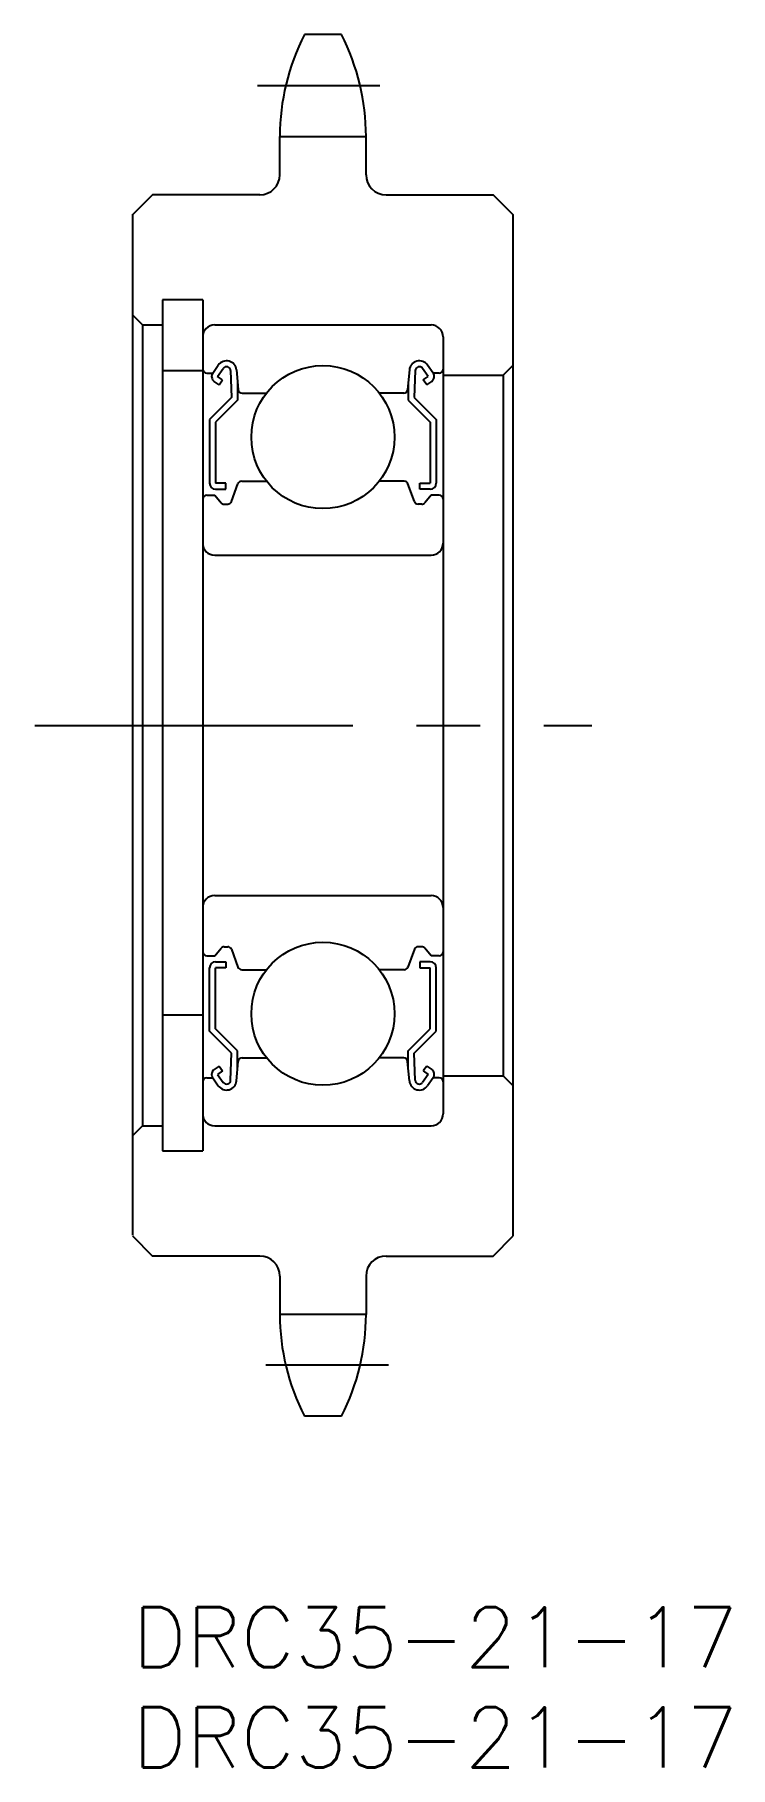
# Model space of a CAD drawing. Extents: x -4.9 to 29.8, y -8 to 78.5.
import ezdxf

# ---------------------------------------------------------------- set-up
doc = ezdxf.new("R2010")
doc.units = 0
doc.header["$LTSCALE"] = 0.5
doc.linetypes.add('CENTER', pattern=[50.8, 31.75, -6.35, 6.35, -6.35])
doc.layers.get('0').update_dxf_attribs({"linetype": 'CONTINUOUS'})
doc.layers.add('CENTER', color=1, linetype='CENTER')
doc.styles.get("Standard").update_dxf_attribs({"font": 'txt.shx', "height": 3, "bigfont": 'bigfont.shx'})

# ---------------------------------------------------------------- blocks, each defined once
blk = doc.blocks.new('*U3')
at = {"color": 7, "linetype": 'CONTINUOUS'}
blk.add_text('DRC35-21-17', height=3, dxfattribs=at).set_placement((0, -3))
blk = doc.blocks.new('*U4')
at = {"color": 7, "linetype": 'CONTINUOUS'}
blk.add_text('DRC35-21-17', height=3, dxfattribs=at).set_placement((0, -8))

msp = doc.modelspace()

# ---------------------------------------------------------------- linework, layer by layer
at = {"color": 7, "linetype": 'CONTINUOUS'}
for p, q in [((10.425, 78.538), (8.575, 78.538)), ((7.35, 73.453), (11.65, 73.453)), ((7.35, 71.538), (7.35, 73.453)), ((11.65, 71.538), (11.65, 73.453)), ((1, 70.538), (0, 69.538)), ((6.35, 70.538), (1, 70.538)), ((12.65, 70.538), (18, 70.538)), ((19, 69.538), (18, 70.538)), ((0, 69.567), (0, 18.576)), ((19, 18.552), (19, 69.551)), ((1.5, 65.288), (1.5, 22.788)), ((3.5, 65.288), (1.5, 65.288)), ((3.5, 65.288), (3.5, 22.788)), ((0, 64.538), (0.5, 64.038)), ((0.5, 64.038), (0.5, 24.038)), ((0.5, 64.038), (1.5, 64.038)), ((4.1, 64.038), (14.9, 64.038)), ((15.5, 63.438), (15.5, 24.638)), ((1.5, 61.767), (3.5, 61.767)), ((3.7, 61.638), (4, 61.638)), ((4, 61.638), (4.279, 62.035)), ((4.246, 61.466), (4.528, 61.868)), ((4.491, 61.293), (4.246, 61.466)), ((4.892, 61.761), (4.942, 60.412)), ((5.186, 61.792), (5.272, 60.82)), ((13.814, 61.792), (13.728, 60.82)), ((14.108, 61.761), (14.058, 60.412)), ((14.754, 61.466), (14.472, 61.868)), ((14.509, 61.293), (14.754, 61.466)), ((15, 61.638), (14.721, 62.035)), ((15.3, 61.638), (15, 61.638)), ((15.5, 61.538), (18.5, 61.538)), ((18.5, 61.538), (19, 62.038)), ((18.5, 61.538), (18.5, 26.538)), ((4.319, 61.048), (4.074, 61.22)), ((4.319, 61.048), (4.491, 61.293)), ((5.242, 61.159), (5.242, 60.288)), ((5.471, 60.638), (6.686, 60.638)), ((13.529, 60.638), (12.314, 60.638)), ((13.758, 61.159), (13.758, 60.288)), ((14.681, 61.048), (14.509, 61.293)), ((14.681, 61.048), (14.926, 61.22)), ((4.942, 60.412), (3.842, 59.312)), ((5.242, 60.288), (4.142, 59.188)), ((13.758, 60.288), (14.858, 59.188)), ((14.058, 60.412), (15.158, 59.312)), ((3.842, 59.312), (3.842, 56.138)), ((4.142, 59.188), (4.142, 56.138)), ((14.858, 59.188), (14.858, 56.138)), ((15.158, 59.312), (15.158, 56.138)), ((3.7, 55.538), (4.1, 55.538)), ((4.1, 55.538), (4.418, 55.16)), ((4.662, 56.138), (4.142, 56.138)), ((4.142, 55.838), (4.662, 55.838)), ((4.662, 55.838), (4.662, 56.138)), ((4.934, 55.22), (5.257, 56.107)), ((5.445, 56.238), (6.686, 56.238)), ((13.555, 56.238), (12.314, 56.238)), ((14.066, 55.22), (13.743, 56.107)), ((14.338, 56.138), (14.858, 56.138)), ((14.338, 55.838), (14.338, 56.138)), ((14.858, 55.838), (14.338, 55.838)), ((14.9, 55.538), (14.582, 55.16)), ((15.3, 55.538), (14.9, 55.538)), ((4.571, 55.088), (4.746, 55.088)), ((14.429, 55.088), (14.254, 55.088)), ((4.1, 52.538), (14.9, 52.538)), ((4.1, 35.538), (14.9, 35.538)), ((4.1, 32.538), (4.418, 32.917)), ((4.571, 32.988), (4.746, 32.988)), ((14.429, 32.988), (14.254, 32.988)), ((14.9, 32.538), (14.582, 32.917)), ((3.7, 32.538), (4.1, 32.538)), ((4.142, 32.238), (4.662, 32.238)), ((4.662, 32.238), (4.662, 31.938)), ((4.934, 32.857), (5.257, 31.97)), ((14.066, 32.857), (13.743, 31.97)), ((14.338, 32.238), (14.338, 31.938)), ((14.858, 32.238), (14.338, 32.238)), ((15.3, 32.538), (14.9, 32.538)), ((3.842, 28.764), (3.842, 31.938)), ((4.142, 28.888), (4.142, 31.938)), ((4.662, 31.938), (4.142, 31.938)), ((5.445, 31.838), (6.686, 31.838)), ((13.555, 31.838), (12.314, 31.838)), ((14.338, 31.938), (14.858, 31.938)), ((14.858, 28.888), (14.858, 31.938)), ((15.158, 28.764), (15.158, 31.938)), ((1.5, 29.588), (3.5, 29.588)), ((4.942, 27.664), (3.842, 28.764)), ((5.242, 27.788), (4.142, 28.888)), ((13.758, 27.788), (14.858, 28.888)), ((14.058, 27.664), (15.158, 28.764)), ((5.242, 26.917), (5.242, 27.788)), ((13.758, 26.917), (13.758, 27.788)), ((4.319, 27.028), (4.074, 26.856)), ((4.319, 27.028), (4.491, 26.783)), ((4.892, 26.315), (4.942, 27.664)), ((5.186, 26.284), (5.272, 27.256)), ((5.471, 27.438), (6.686, 27.438)), ((13.529, 27.438), (12.314, 27.438)), ((13.814, 26.284), (13.728, 27.256)), ((14.108, 26.315), (14.058, 27.664)), ((14.681, 27.028), (14.509, 26.783)), ((14.681, 27.028), (14.926, 26.856)), ((3.7, 26.438), (4, 26.438)), ((4, 26.438), (4.279, 26.041)), ((4.491, 26.783), (4.246, 26.61)), ((4.246, 26.61), (4.528, 26.208)), ((14.754, 26.61), (14.472, 26.208)), ((14.509, 26.783), (14.754, 26.61)), ((15, 26.438), (14.721, 26.041)), ((15.3, 26.438), (15, 26.438)), ((15.5, 26.538), (18.5, 26.538)), ((18.5, 26.538), (19, 26.038)), ((0.5, 24.038), (0, 23.538)), ((0.5, 24.038), (1.5, 24.038)), ((4.1, 24.038), (14.9, 24.038)), ((7, 24.038), (7, 24.038)), ((9.5, 24.038), (9.5, 24.038)), ((1.5, 22.788), (3.5, 22.788)), ((0, 18.538), (1, 17.538)), ((18, 17.538), (19, 18.538)), ((6.35, 17.538), (1, 17.538)), ((12.65, 17.538), (18, 17.538)), ((7.35, 16.538), (7.35, 14.623)), ((11.65, 16.538), (11.65, 14.623)), ((11.65, 14.623), (7.35, 14.623)), ((10.426, 9.538), (8.575, 9.538))]:
    msp.add_line(p, q, dxfattribs=at)
msp.add_line((3.516, 44.038), (3.516, 44.038))
for centre in [(9.5, 58.438), (9.5, 29.638)]:
    msp.add_circle(centre, 3.572, dxfattribs=at)
for centre, radius, start, end in [((18.52, 73.453), 11.17, 152.9198, 180), ((0.48, 73.453), 11.17, 0, 27.0802), ((6.35, 71.538), 1, 270, 0), ((12.65, 71.538), 1, 180, 270), ((4.1, 63.438), 0.6, 90, 180), ((14.9, 63.438), 0.6, 0, 90), ((3.7, 61.838), 0.2, 180, 270), ((4.245, 61.466), 0.3, 144.93675, 235.03925), ((4.688, 61.748), 0.5, 5.06519, 144.93675), ((4.692, 61.753), 0.2, 2.13106, 144.93555), ((14.312, 61.748), 0.5, 35.06325, 174.9348), ((14.308, 61.753), 0.2, 35.06445, 177.86894), ((14.755, 61.466), 0.3, 304.96075, 35.06325), ((15.3, 61.838), 0.2, 270, 0), ((5.471, 60.838), 0.2, 185.06519, 270), ((13.529, 60.838), 0.2, 270, 354.93481), ((3.7, 55.338), 0.2, 90, 180), ((4.142, 56.138), 0.3, 180, 270), ((5.445, 56.038), 0.2, 90, 159.97018), ((13.555, 56.038), 0.2, 20.02982, 90), ((14.858, 56.138), 0.3, 270, 0), ((15.3, 55.338), 0.2, 0, 90), ((4.571, 55.288), 0.2, 219.99922, 270), ((4.746, 55.288), 0.2, 270, 339.97018), ((14.254, 55.288), 0.2, 200.02982, 270), ((14.429, 55.288), 0.2, 270, 320.00078), ((4.1, 53.138), 0.6, 180, 270), ((14.9, 53.138), 0.6, 270, 0), ((4.1, 34.938), 0.6, 90, 180), ((14.9, 34.938), 0.6, 0, 90), ((4.571, 32.788), 0.2, 90, 140.00078), ((4.746, 32.788), 0.2, 20.02982, 90), ((14.254, 32.788), 0.2, 90, 159.97018), ((14.429, 32.788), 0.2, 39.99922, 90), ((3.7, 32.738), 0.2, 180, 270), ((4.142, 31.938), 0.3, 90, 180), ((14.858, 31.938), 0.3, 0, 90), ((15.3, 32.738), 0.2, 270, 0), ((5.445, 32.038), 0.2, 200.02982, 270), ((13.555, 32.038), 0.2, 270, 339.97018), ((4.245, 26.611), 0.3, 124.96075, 215.06325), ((5.471, 27.238), 0.2, 90, 174.9348), ((13.529, 27.238), 0.2, 5.06519, 90), ((14.755, 26.611), 0.3, 324.93675, 55.03925), ((3.7, 26.238), 0.2, 90, 180), ((4.688, 26.328), 0.5, 215.06325, 354.93481), ((4.692, 26.323), 0.2, 215.06445, 357.86894), ((14.312, 26.328), 0.5, 185.06519, 324.93675), ((14.308, 26.323), 0.2, 182.13106, 324.93555), ((15.3, 26.238), 0.2, 0, 90), ((4.1, 24.638), 0.6, 180, 270), ((14.9, 24.638), 0.6, 270, 0), ((6.35, 16.538), 1, 0, 90), ((12.65, 16.538), 1, 90, 180), ((18.52, 14.623), 11.17, 180.00088, 207.08119), ((0.48, 14.623), 11.17, 332.92079, 0.00088)]:
    msp.add_arc(centre, radius, start, end, dxfattribs=at)
at = {"layer": 'CENTER', "color": 1, "linetype": 'CENTER'}
for p, q in [((6.236, 75.993), (12.344, 75.993)), ((-4.884, 44.038), (22.916, 44.038)), ((12.764, 12.083), (6.656, 12.083))]:
    msp.add_line(p, q, dxfattribs=at)

# ---------------------------------------------------------------- block references
at = {"color": 7, "linetype": 'CONTINUOUS'}
for name in ['*U3', '*U4']:
    msp.add_blockref(name, (0, 0), dxfattribs=at)

doc.saveas('drawing.dxf')
